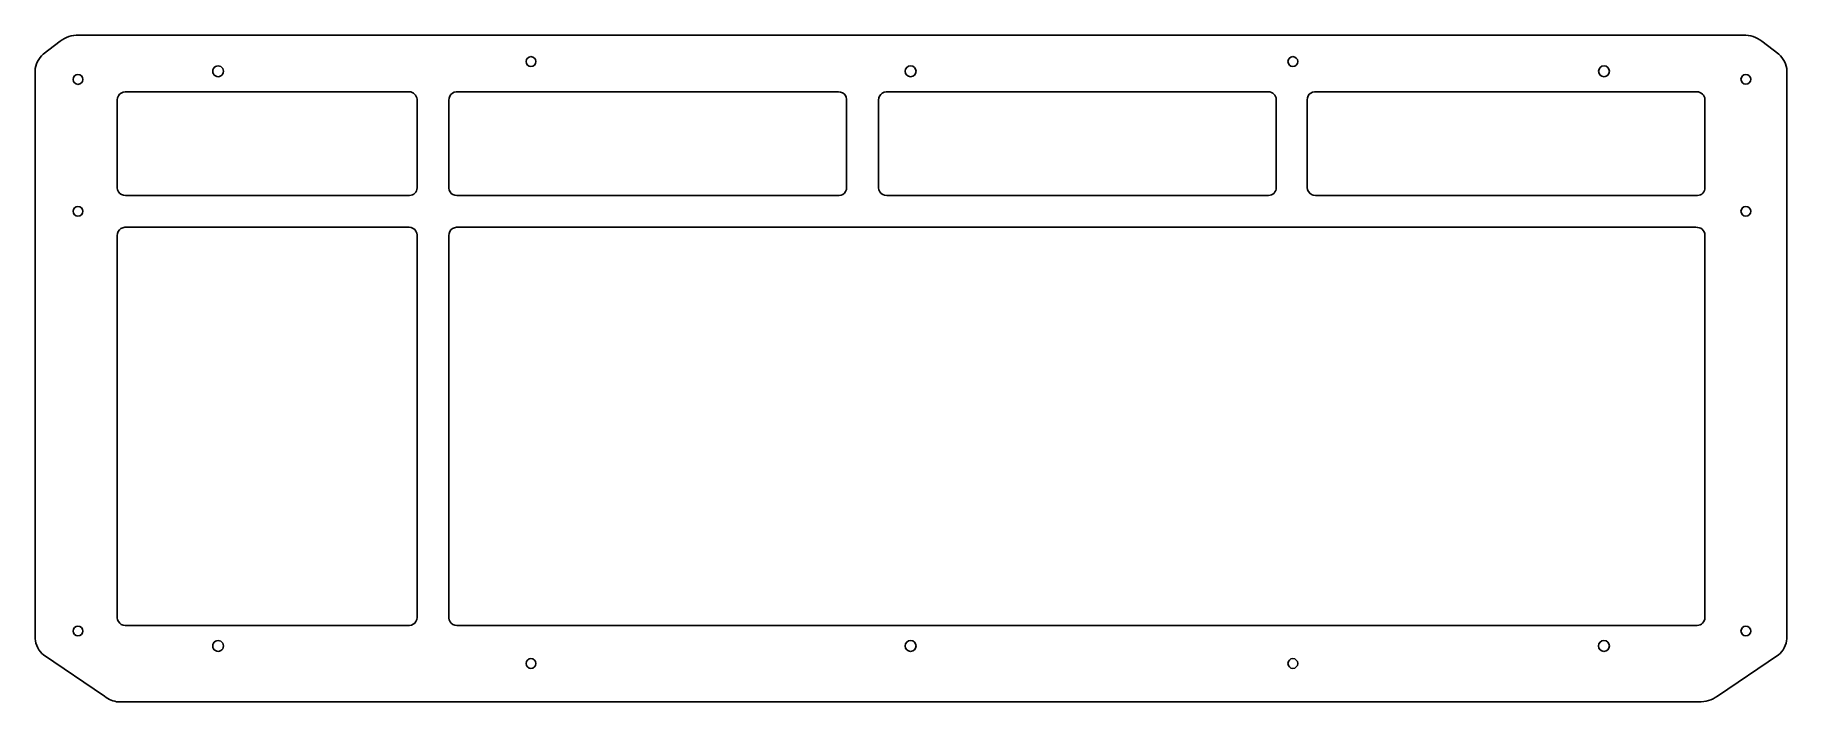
# Model space of a CAD drawing. Extents: x -65 to 275, y 84 to 213.
import ezdxf

# ---------------------------------------------------------------- set-up
doc = ezdxf.new("R2010")
doc.units = 0
doc.layers.add('Layer_1', color=7, linetype='CONTINUOUS')

msp = doc.modelspace()

# ---------------------------------------------------------------- linework, layer by layer
at = {"layer": 'Layer_1', "color": 5}
for p, q in [((-63.641931, 209.530435), (-60.332542, 212.057926)), ((-56.779261, 213.259615), (266.545442, 213.259596)), ((270.098718, 212.057906), (273.408104, 209.530417)), ((32.029248, 208.118058), (32.029248, 208.118058)), ((178.093854, 208.118058), (178.093854, 208.118058)), ((-55.944758, 204.642482), (-55.944758, 204.642482)), ((-28.63227, 206.231704), (-28.63227, 206.231704)), ((105.861523, 206.233252), (105.861523, 206.233252)), ((240.520831, 206.233241), (240.520831, 206.233241)), ((266.067858, 204.67146), (266.067858, 204.67146)), ((-47.750684, 202.235182), (-47.754377, 202.234679)), ((-47.72441, 202.238357), (-47.750684, 202.235182)), ((16.566218, 202.235518), (16.563062, 202.235195)), ((16.592518, 202.238296), (16.566218, 202.235518)), ((89.992181, 202.238296), (16.592518, 202.238296)), ((100.064846, 202.235447), (100.061737, 202.235195)), ((100.091145, 202.238225), (100.064846, 202.235447)), ((174.309778, 202.238225), (100.091145, 202.238225)), ((183.260631, 202.235536), (183.257586, 202.235195)), ((183.286957, 202.238315), (183.260631, 202.235536)), ((257.528338, 202.238315), (183.286957, 202.238315)), ((17.495609, 182.126887), (90.92173, 182.126887)), ((-55.945869, 179.066204), (-55.945869, 179.066204)), ((266.066982, 179.066204), (266.066982, 179.066204)), ((-47.795147, 175.944651), (-47.798301, 175.944329)), ((-47.768847, 175.947429), (-47.795147, 175.944651)), ((8.948541, 101.058262), (8.948541, 174.456049)), ((16.587716, 175.944149), (16.583731, 175.944329)), ((16.614015, 175.946927), (16.587716, 175.944149)), ((-46.919184, 98.689212), (7.456134, 98.689212)), ((17.490455, 98.689212), (257.56665, 98.689212)), ((-55.946928, 97.584851), (-55.946928, 97.584851)), ((266.067958, 97.584851), (266.067958, 97.584851)), ((-51.725389, 84.936112), (-63.561319, 92.997041)), ((-28.63227, 94.693717), (-28.63227, 94.693717)), ((105.861523, 94.693717), (105.861523, 94.693717)), ((240.507731, 94.693207), (240.507731, 94.693207)), ((273.327464, 92.997021), (261.491539, 84.936092)), ((32.029248, 91.293022), (32.029248, 91.293022)), ((178.093854, 91.293022), (178.093854, 91.293022)), ((-49.028434, 83.837913), (-49.028431, 83.837973)), ((254.835137, 83.868393), (-45.068986, 83.868413))]:
    msp.add_line(p, q, dxfattribs=at)
for points in [[(-60.332542, 212.057926), (-59.311974, 212.837368), (-58.06343, 213.259615), (-56.779261, 213.259615)], [(266.545442, 213.259596), (267.82961, 213.259595), (269.078151, 212.837348), (270.098718, 212.057906)], [(-65.215737, 206.348934), (-65.215538, 207.442354), (-64.510918, 208.86676), (-63.641931, 209.530435)], [(31.079051, 209.068276), (30.554277, 209.068276), (30.128828, 208.642877), (30.128828, 208.118058)], [(30.128828, 208.118058), (30.128828, 207.593239), (30.554277, 207.16784), (31.079051, 207.16784)], [(32.029248, 208.118058), (32.029248, 208.642877), (31.603825, 209.068276), (31.079051, 209.068276)], [(31.079051, 207.16784), (31.603825, 207.16784), (32.029248, 207.593239), (32.029248, 208.118058)], [(178.093854, 208.118058), (178.093854, 208.642877), (178.519304, 209.068276), (179.044051, 209.068276)], [(179.044051, 207.16784), (178.519304, 207.16784), (178.093854, 207.593239), (178.093854, 208.118058)], [(179.044051, 209.068276), (179.568852, 209.068276), (179.994275, 208.642877), (179.994275, 208.118058)], [(179.994275, 208.118058), (179.994275, 207.593239), (179.568852, 207.16784), (179.044051, 207.16784)], [(273.408104, 209.530417), (274.277093, 208.866742), (274.981712, 207.442322), (274.981912, 206.348885)], [(-65.196867, 96.091348), (-65.168117, 165.438421), (-65.236597, 91.850143), (-65.215737, 206.348934)], [(-56.894955, 205.592701), (-57.419729, 205.592701), (-57.845179, 205.167301), (-57.845179, 204.642482)], [(-57.845179, 204.642482), (-57.845179, 204.117664), (-57.419729, 203.692264), (-56.894955, 203.692264)], [(-55.944758, 204.642482), (-55.944758, 205.167301), (-56.370181, 205.592701), (-56.894955, 205.592701)], [(-56.894955, 203.692264), (-56.370181, 203.692264), (-55.944758, 204.117664), (-55.944758, 204.642482)], [(-30.20727, 207.14103), (-30.532141, 206.953466), (-30.73227, 206.606832), (-30.73227, 206.231704)], [(-30.73227, 206.231704), (-30.73227, 205.856575), (-30.532141, 205.509941), (-30.20727, 205.322377)], [(-29.15727, 207.14103), (-29.482141, 207.328595), (-29.882399, 207.328595), (-30.20727, 207.14103)], [(-30.20727, 205.322377), (-29.882399, 205.134813), (-29.482141, 205.134813), (-29.15727, 205.322377)], [(-28.63227, 206.231704), (-28.63227, 206.606832), (-28.832399, 206.953466), (-29.15727, 207.14103)], [(-29.15727, 205.322377), (-28.832399, 205.509941), (-28.63227, 205.856575), (-28.63227, 206.231704)], [(104.811524, 207.282227), (104.232025, 207.282227), (103.76209, 206.81275), (103.761525, 206.233252)], [(103.761525, 206.233252), (103.76209, 205.653753), (104.232025, 205.184276), (104.811524, 205.184276)], [(105.861523, 206.233252), (105.860958, 206.81275), (105.391023, 207.282227), (104.811524, 207.282227)], [(104.811524, 205.184276), (105.391023, 205.184276), (105.860958, 205.653753), (105.861523, 206.233252)], [(239.470831, 207.282216), (238.891333, 207.282216), (238.421397, 206.812739), (238.420832, 206.233241)], [(238.420832, 206.233241), (238.421397, 205.653742), (238.891333, 205.184265), (239.470831, 205.184265)], [(240.520831, 206.233241), (240.520265, 206.812739), (240.05033, 207.282216), (239.470831, 207.282216)], [(239.470831, 205.184265), (240.05033, 205.184265), (240.520265, 205.653742), (240.520831, 206.233241)], [(266.067858, 204.67146), (266.067858, 205.196281), (266.493265, 205.621678), (267.018065, 205.621678)], [(267.018065, 203.721241), (266.493265, 203.721241), (266.067858, 204.146638), (266.067858, 204.67146)], [(267.018065, 205.621678), (267.542882, 205.621678), (267.968291, 205.196281), (267.968291, 204.67146)], [(267.968291, 204.67146), (267.968291, 204.146638), (267.542882, 203.721241), (267.018065, 203.721241)], [(274.981912, 206.348885), (275.002712, 91.850123), (274.934312, 165.438421), (274.963012, 96.091298)], [(-49.052908, 201.442798), (-49.348461, 200.96561), (-49.241789, 200.38331), (-49.261778, 199.850744)], [(-47.754377, 202.234679), (-48.28535, 202.215814), (-48.79799, 201.911131), (-49.052908, 201.442798)], [(7.455626, 202.237828), (-10.937703, 202.239151), (-29.331071, 202.238), (-47.72441, 202.238357)], [(8.945678, 200.797763), (8.925464, 201.571647), (8.229584, 202.243313), (7.455626, 202.237828)], [(8.948033, 183.601779), (8.947318, 189.333729), (8.952028, 195.065898), (8.945678, 200.797763)], [(15.289624, 201.4206), (15.039506, 200.932447), (15.151456, 200.369194), (15.126458, 199.842685)], [(16.563062, 202.235195), (16.031031, 202.217891), (15.531641, 201.89301), (15.289624, 201.4206)], [(91.570099, 202.075133), (91.081943, 202.325249), (90.518694, 202.213298), (89.992181, 202.238296)], [(92.384694, 200.801695), (92.367391, 201.333724), (92.042509, 201.833114), (91.570099, 202.075133)], [(92.38779, 184.443126), (92.385673, 189.895928), (92.391917, 195.349163), (92.384694, 200.801695)], [(98.759279, 201.426198), (98.480501, 200.94435), (98.588248, 200.368186), (98.566737, 199.837205)], [(100.061737, 202.235195), (99.525244, 202.216595), (99.011617, 201.901138), (98.759279, 201.426198)], [(175.823621, 200.797644), (175.804359, 201.580543), (175.091864, 202.255854), (174.309778, 202.238225)], [(175.826002, 183.647136), (175.825208, 189.363925), (175.829997, 195.080937), (175.823621, 200.797644)], [(181.992548, 201.43938), (181.72633, 200.957598), (181.839775, 200.389475), (181.815299, 199.863457)], [(183.257586, 202.235195), (182.733603, 202.217547), (182.235028, 201.904392), (181.992548, 201.43938)], [(259.070593, 200.78283), (259.036964, 201.573457), (258.319177, 202.249332), (257.528338, 202.238315)], [(259.074561, 183.626141), (259.071916, 189.34501), (259.079853, 195.064102), (259.070593, 200.78283)], [(-49.261778, 199.850744), (-49.259661, 194.436355), (-49.265905, 189.021539), (-49.258682, 183.607417)], [(15.126458, 199.842685), (15.128575, 194.416342), (15.122331, 188.989564), (15.129554, 183.563491)], [(98.566737, 199.837205), (98.568854, 194.42733), (98.56261, 189.017025), (98.569833, 183.607417)], [(181.815299, 199.863457), (181.817415, 194.458439), (181.811171, 189.052993), (181.818394, 183.648239)], [(92.193501, 182.894927), (92.475142, 183.361106), (92.365999, 183.925811), (92.38779, 184.443126)], [(-49.258682, 183.607417), (-49.240664, 183.069297), (-48.91972, 182.557602), (-48.442195, 182.308272)], [(-48.442195, 182.308272), (-47.954786, 182.039268), (-47.380929, 182.150107), (-46.848702, 182.126887)], [(-46.848702, 182.126887), (-28.733466, 182.127945), (-10.618142, 182.12477), (7.497033, 182.128475)], [(7.497033, 182.128475), (8.272049, 182.133449), (8.953695, 182.827095), (8.948033, 183.601779)], [(15.129554, 183.563491), (15.147493, 183.041802), (15.459296, 182.545886), (15.921753, 182.303621)], [(15.921753, 182.303621), (16.402754, 182.037638), (16.970422, 182.151618), (17.495609, 182.126887)], [(90.92173, 182.126887), (91.441702, 182.139667), (91.946259, 182.434462), (92.193501, 182.894927)], [(98.569833, 183.607417), (98.587851, 183.069297), (98.908795, 182.557602), (99.38632, 182.308272)], [(99.38632, 182.308272), (99.873729, 182.039268), (100.447586, 182.150107), (100.979813, 182.126887)], [(100.979813, 182.126887), (125.430741, 182.127945), (149.881766, 182.12477), (174.332635, 182.128475)], [(174.332635, 182.128475), (175.130863, 182.133819), (175.83368, 182.848955), (175.826002, 183.647136)], [(181.818394, 183.648239), (181.836333, 183.103183), (182.156031, 182.58093), (182.638517, 182.324512)], [(182.638517, 182.324512), (183.124434, 182.040101), (183.706382, 182.14799), (184.242739, 182.126887)], [(184.242739, 182.126887), (208.711619, 182.127945), (233.180588, 182.12477), (257.649412, 182.128475)], [(257.649412, 182.128475), (258.429138, 182.133131), (259.106655, 182.847712), (259.074561, 183.626141)], [(-56.896146, 180.016495), (-57.420973, 180.016495), (-57.846449, 179.591064), (-57.846449, 179.066204)], [(-57.846449, 179.066204), (-57.846449, 178.541344), (-57.420973, 178.115913), (-56.896146, 178.115913)], [(-55.945869, 179.066204), (-55.945869, 179.591064), (-56.371319, 180.016495), (-56.896146, 180.016495)], [(-56.896146, 178.115913), (-56.371319, 178.115913), (-55.945869, 178.541344), (-55.945869, 179.066204)], [(266.066982, 179.066204), (266.066982, 179.591024), (266.492389, 180.016422), (267.01719, 180.016422)], [(267.01719, 178.115987), (266.492389, 178.115987), (266.066982, 178.541385), (266.066982, 179.066204)], [(267.01719, 180.016422), (267.542006, 180.016422), (267.967416, 179.591024), (267.967416, 179.066204)], [(267.967416, 179.066204), (267.967416, 178.541385), (267.542006, 178.115987), (267.01719, 178.115987)], [(-49.082459, 175.137144), (-49.350628, 174.653021), (-49.237529, 174.08136), (-49.261778, 173.552435)], [(-49.261778, 173.552435), (-49.261775, 149.095665), (-49.261778, 124.638904), (-49.261778, 100.182148)], [(-47.798301, 175.944329), (-48.330443, 175.927237), (-48.836492, 175.60939), (-49.082459, 175.137144)], [(6.605949, 175.947429), (-11.518976, 175.947429), (-29.643912, 175.947427), (-47.768847, 175.947429)], [(8.192521, 175.734308), (7.720161, 176.037811), (7.136438, 175.926004), (6.605949, 175.947429)], [(8.948541, 174.456049), (8.933168, 174.973701), (8.648636, 175.481012), (8.192521, 175.734308)], [(15.305258, 175.140761), (15.037995, 174.656664), (15.150461, 174.08653), (15.126458, 173.558121)], [(15.126458, 173.558121), (15.127781, 155.505723), (15.127517, 137.458527), (15.126458, 119.406061)], [(16.583731, 175.944329), (16.054256, 175.926575), (15.55059, 175.610306), (15.305258, 175.140761)], [(257.312915, 175.946924), (177.079954, 175.946927), (96.846985, 175.946924), (16.614015, 175.946927)], [(258.535897, 175.569171), (258.204665, 175.865054), (257.749477, 175.97302), (257.312915, 175.946924)], [(259.075382, 174.426606), (259.061359, 174.861496), (258.868213, 175.285665), (258.535897, 175.569171)], [(259.072736, 100.166802), (259.076969, 124.919997), (259.072736, 149.673348), (259.075382, 174.426606)], [(15.126458, 119.406061), (15.12884, 112.977488), (15.121643, 106.548333), (15.130083, 100.12013)], [(-49.261778, 100.182148), (-49.249051, 99.654252), (-48.950975, 99.140114), (-48.483224, 98.888946)], [(-48.483224, 98.888946), (-48.013372, 98.601529), (-47.441928, 98.71067), (-46.919184, 98.689212)], [(7.456134, 98.689212), (7.983765, 98.703499), (8.497109, 99.000203), (8.748992, 99.467642)], [(8.748992, 99.467642), (9.038631, 99.946484), (8.925813, 100.526926), (8.948541, 101.058262)], [(15.130083, 100.12013), (15.148048, 99.600409), (15.458005, 99.105533), (15.919699, 98.865424)], [(15.919699, 98.865424), (16.400161, 98.600788), (16.966223, 98.71358), (17.490455, 98.689212)], [(257.56665, 98.689212), (258.356721, 98.682862), (259.065089, 99.376361), (259.072736, 100.166802)], [(-63.561319, 92.997041), (-64.465066, 93.612551), (-65.197321, 94.997919), (-65.196867, 96.091348)], [(-57.847348, 97.584851), (-57.847348, 98.109669), (-57.421925, 98.535069), (-56.897125, 98.535069)], [(-56.897125, 96.634632), (-57.421925, 96.634632), (-57.847348, 97.060032), (-57.847348, 97.584851)], [(-56.897125, 98.535069), (-56.372324, 98.535069), (-55.946928, 98.109669), (-55.946928, 97.584851)], [(-55.946928, 97.584851), (-55.946928, 97.060032), (-56.372324, 96.634632), (-56.897125, 96.634632)], [(-30.73227, 94.693717), (-30.73227, 95.068846), (-30.532141, 95.415479), (-30.20727, 95.603044)], [(-30.20727, 95.603044), (-29.882399, 95.790608), (-29.482141, 95.790608), (-29.15727, 95.603044)], [(-29.15727, 95.603044), (-28.832399, 95.415479), (-28.63227, 95.068846), (-28.63227, 94.693717)], [(103.761525, 94.693717), (103.76209, 95.273216), (104.232025, 95.742692), (104.811524, 95.742692)], [(104.811524, 95.742692), (105.391023, 95.742692), (105.860958, 95.273216), (105.861523, 94.693717)], [(238.407732, 94.693207), (238.408297, 95.272706), (238.878233, 95.742182), (239.457731, 95.742182)], [(239.457731, 95.742182), (240.03723, 95.742182), (240.507165, 95.272706), (240.507731, 94.693207)], [(267.018169, 98.535069), (266.493347, 98.535069), (266.067958, 98.109672), (266.067958, 97.584851)], [(266.067958, 97.584851), (266.067958, 97.060029), (266.493347, 96.634632), (267.018169, 96.634632)], [(267.968395, 97.584851), (267.968395, 98.109672), (267.543006, 98.535069), (267.018169, 98.535069)], [(267.018169, 96.634632), (267.543006, 96.634632), (267.968395, 97.060029), (267.968395, 97.584851)], [(274.963012, 96.091298), (274.963462, 94.997879), (274.231213, 93.612531), (273.327464, 92.997021)], [(-30.20727, 93.784391), (-30.532141, 93.971955), (-30.73227, 94.318588), (-30.73227, 94.693717)], [(-29.15727, 93.784391), (-29.482141, 93.596826), (-29.882399, 93.596826), (-30.20727, 93.784391)], [(-28.63227, 94.693717), (-28.63227, 94.318588), (-28.832399, 93.971955), (-29.15727, 93.784391)], [(31.079051, 92.24324), (30.554277, 92.24324), (30.128828, 91.817841), (30.128828, 91.293022)], [(32.029248, 91.293022), (32.029248, 91.817841), (31.603825, 92.24324), (31.079051, 92.24324)], [(104.811524, 93.644742), (104.232025, 93.644742), (103.76209, 94.114219), (103.761525, 94.693717)], [(105.861523, 94.693717), (105.860958, 94.114219), (105.391023, 93.644742), (104.811524, 93.644742)], [(178.093854, 91.293022), (178.093854, 91.817841), (178.519304, 92.24324), (179.044051, 92.24324)], [(179.044051, 92.24324), (179.568852, 92.24324), (179.994275, 91.817841), (179.994275, 91.293022)], [(239.457731, 93.644232), (238.878233, 93.644232), (238.408297, 94.113709), (238.407732, 94.693207)], [(240.507731, 94.693207), (240.507165, 94.113709), (240.03723, 93.644232), (239.457731, 93.644232)], [(30.128828, 91.293022), (30.128828, 90.768203), (30.554277, 90.342804), (31.079051, 90.342804)], [(31.079051, 90.342804), (31.603825, 90.342804), (32.029248, 90.768203), (32.029248, 91.293022)], [(179.044051, 90.342804), (178.519304, 90.342804), (178.093854, 90.768203), (178.093854, 91.293022)], [(179.994275, 91.293022), (179.994275, 90.768203), (179.568852, 90.342804), (179.044051, 90.342804)], [(-49.028431, 83.837973), (-50.019082, 83.917427), (-50.961006, 84.300956), (-51.725389, 84.936112)], [(-45.068986, 83.868413), (-46.38886, 83.868404), (-47.708715, 83.858237), (-49.028434, 83.837913)], [(257.875553, 83.852093), (256.862138, 83.865326), (255.848636, 83.87076), (254.835137, 83.868393)], [(261.491539, 84.936092), (260.426673, 84.210855), (259.163774, 83.832264), (257.875553, 83.852093)]]:
    msp.add_open_spline(points, degree=3, dxfattribs=at)

doc.saveas('drawing.dxf')
